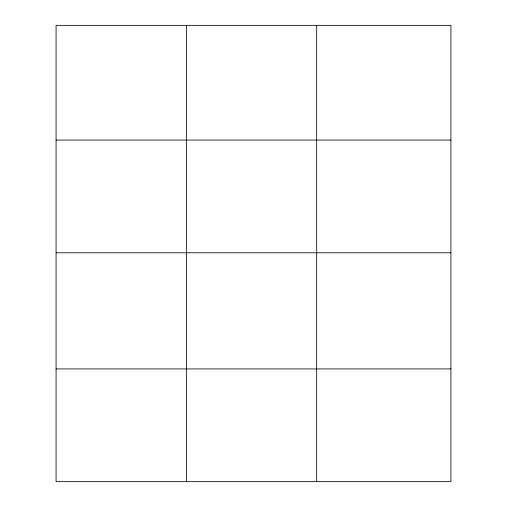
<?xml version="1.0" encoding="UTF-8"?>
<svg xmlns="http://www.w3.org/2000/svg" width="507" height="507" viewBox="0 0 507 507"><rect width="100%" height="100%" fill="white"/><g stroke="black" fill="none" stroke-linecap="round" stroke-linejoin="round"><path stroke-width="0.76" d="M450.926 252.79L450.926 25.35L56.074 25.35L56.074 481.65L450.926 481.65L450.926 252.79L56.074 252.79M56.074 140.065L450.926 140.065M56.074 368.925L450.926 368.925M316.679 25.35L316.679 481.65M186.373 25.35L186.373 481.65"/></g></svg>
